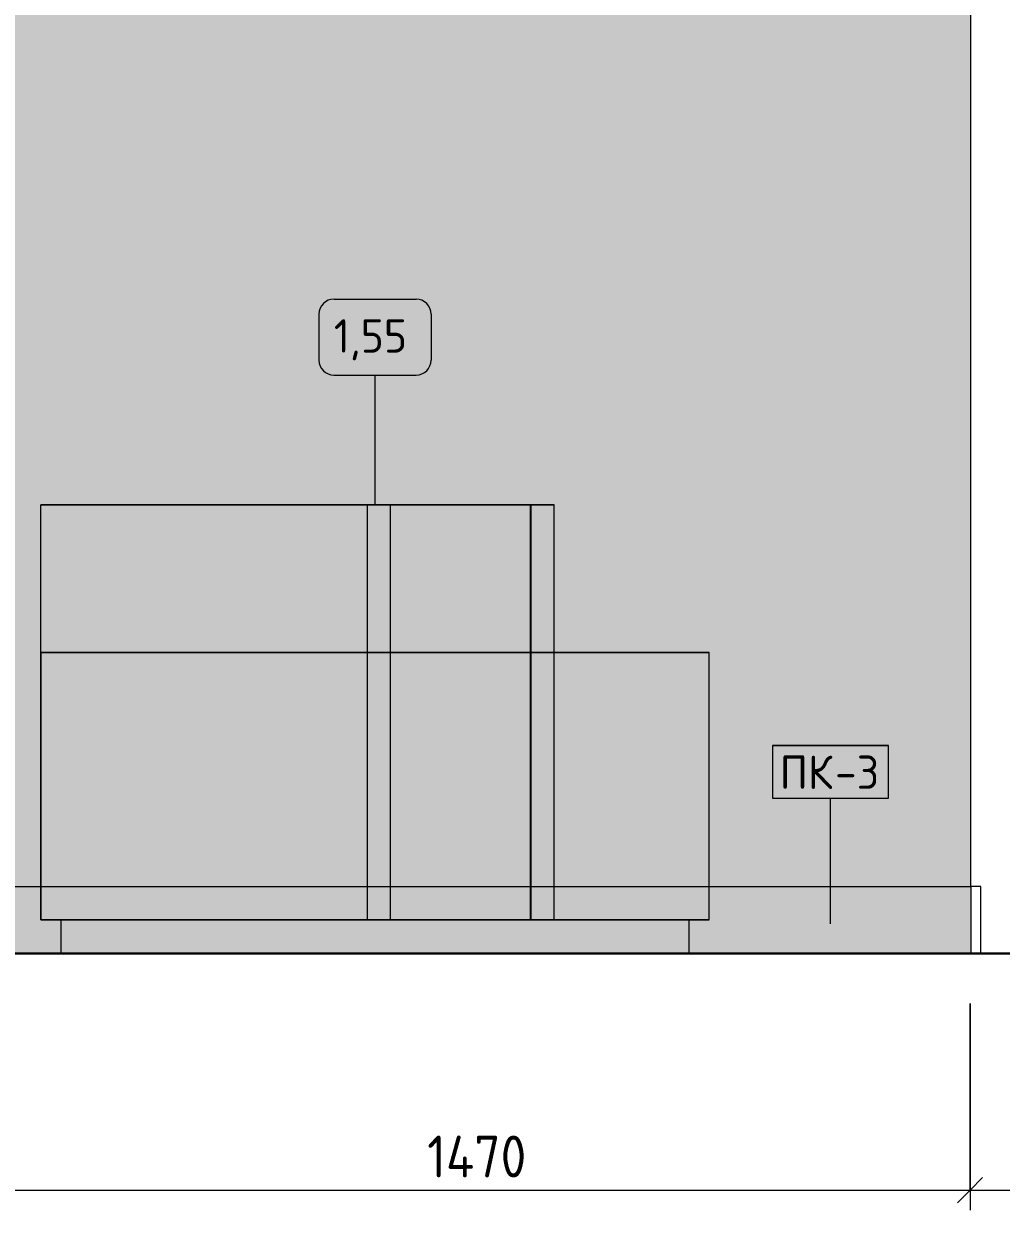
# Model space of a CAD drawing. Header units: millimetres. Extents: x 855 to 103073, y -1987 to 27400.
# Drawn here: x 100278 to 101740, y -384 to 1391 of the extents above; entities that cross this region are included whole.
import ezdxf

# ---------------------------------------------------------------- set-up
doc = ezdxf.new("R2010")
doc.units = ezdxf.units.MM
for name, color, linetype, lineweight in [('A-ANNO-DIMS', 7, 'Continuous', 9), ('A-ANNO-DIMS-25', 7, 'Continuous', 9), ('A-FLOR', 7, 'Continuous', 9), ('A-GENM', 7, 'Continuous', 9), ('A-GENM-IDEN', 7, 'Continuous', 9), ('A-WALL-PATT', 7, 'Continuous', 9), ('I-FURN-IDEN', 7, 'Continuous', 9), ('I-WALL', 7, 'Continuous', 9)]:
    doc.layers.add(name, color=color, linetype=linetype, lineweight=lineweight)
for name, color, linetype, lineweight, true_color in [('A-FLOR-FNSH-2', 7, 'Continuous', 30, 0x3c3c3c), ('I-FURN-25', 7, 'Continuous', 9, 0xbbbb6e), ('I-FURN-26', 7, 'Continuous', 9, 0xc5c578), ('I-FURN-27', 7, 'Continuous', 9, 0xb4b467), ('I-FURN-3', 7, 'Continuous', 9, 0xacacac), ('I-FURN-5', 7, 'Continuous', 9, 0x949494), ('I-FURN-7', 7, 'Continuous', 9, 0x9e9e9e), ('I-FURN-8', 7, 'Continuous', 9, 0x888888), ('I-FURN-9', 7, 'Continuous', 9, 0xc0c0c0)]:
    doc.layers.add(name, color=color, linetype=linetype, lineweight=lineweight, true_color=true_color)
doc.layers.add('I-FURN-24', color=2, linetype='Continuous', lineweight=9, true_color=0xffff00, transparency=0.7)
doc.layers.add('I-FURN-4', color=7, linetype='Continuous', lineweight=9, true_color=0x7f7f7f, transparency=0.7)
doc.styles.add('GOST Common_4', font='GOST_Common.ttf', dxfattribs={"height": 50})
doc.styles.add('ISOCPEUR_1', font='isocpeur.ttf', dxfattribs={"width": 0.9, "height": 62.5})
doc.dimstyles.new('ISO-2_5_0_9К_БОЛЬШОЙ', dxfattribs={"dimscale": 304.8, "dimtxt": 62.248823, "dimasz": 0.123031, "dimexe": 0.098425, "dimexo": 0.246063, "dimgap": 0, "dimtad": 1, "dimdec": 0, "dimrnd": 10, "dimzin": 0, "dimdsep": 46, "dimtxsty": 'ISOCPEUR_1', "dimblk1": 'OBLIQUE', "dimblk2": 'OBLIQUE', "dimsah": 1, "dimcen": 0.09, "dimdle": 0.098425, "dimazin": 0, "dimtfac": 1, "dimtdec": 4, "dimtix": 1, "dimtmove": 0, "dimatfit": 3, "dimfxl": 1, "dimtvp": 1, "dimtolj": 1, "dimtzin": 0, "dimarcsym": 2})

# ---------------------------------------------------------------- blocks, each defined once
blk = doc.blocks.new('Плинтус - Плинтус керамогранит бежевый-33328078-Развертка 1_02-8')
at = {"layer": 'A-GENM'}
for p, q in [((25786, 100), (25771, 100)), ((25786, 0), (25786, 100))]:
    blk.add_line(p, q, dxfattribs=at)
blk = doc.blocks.new('пуф желтый с подушками кастом - 1_55-30488300-Развертка 1_02-8')
at = {"layer": 'I-FURN-24'}
for points in [[(24845.8, 0), (24880, 0), (24880, 50), (24410, 50), (24410, 0), (24843.1, 0)], [(25348.6, 0), (25350, 0), (25350, 50), (24880, 50), (24880, 0), (25346.7, 0)]]:
    blk.add_hatch(color=256, dxfattribs=at).paths.add_polyline_path(points)
at = {"layer": 'I-FURN-4'}
for points in [[(24868.5, 450), (24868.5, 670.9), (24380, 670.9), (24380, 450), (24840.8, 450)], [(24868.5, 450), (24903.1, 450), (24903.1, 670.9), (24868.5, 670.9), (24868.5, 567.7)], [(25113.5, 450), (25147.2, 450), (25147.2, 670.9), (24903.1, 670.9), (24903.1, 450), (25107, 450)], [(25148.1, 450), (25148.1, 670.9), (25147.2, 670.9), (25147.2, 450)], [(24380, 100), (24380.2, 100), (24381.5, 450), (24380, 450), (24380, 143.2)], [(24725.5, 100), (24868.5, 100), (24868.5, 450), (24381.5, 450), (24380.2, 100), (24693.3, 100)], [(24868.5, 100), (24903.1, 100), (24903.1, 450), (24868.5, 450), (24868.5, 197.4)], [(24903.1, 100), (25147.2, 100), (25147.2, 450), (24903.1, 450), (24903.1, 197.4)], [(25148.1, 100), (25148.1, 450), (25147.2, 450), (25147.2, 100)], [(25378.7, 100), (25380, 100), (25380, 450), (25148.1, 450), (25148.1, 100), (25378.5, 100)], [(24545.2, 50), (24868.5, 50), (24868.5, 100), (24380.2, 100), (24380, 50), (24526.4, 50)], [(24868.5, 50), (24903.1, 50), (24903.1, 100), (24868.5, 100), (24868.5, 65.7)], [(24903.1, 50), (25147.2, 50), (25147.2, 100), (24903.1, 100), (24903.1, 68.8)], [(25147.2, 50), (25148.1, 50), (25148.1, 100), (25147.2, 100)], [(25348.6, 50), (25380, 50), (25380, 100), (25148.1, 100), (25148.1, 50), (25346.7, 50)]]:
    blk.add_hatch(color=256, dxfattribs=at).paths.add_polyline_path(points)
at = {"layer": 'I-FURN-25'}
for p, q in [((24409.7, 50), (24499.8, 50)), ((24410, 50), (24499.8, 50)), ((24411.4, 50), (24410, 50)), ((24415.8, 50), (24411.4, 50)), ((24499.8, 50), (24415.8, 50)), ((24499.8, 50), (24868.5, 50)), ((24499.8, 50), (24725.5, 50)), ((24666.6, 50), (24499.8, 50)), ((24880, 50), (24666.6, 50)), ((24725.5, 50), (24880, 50)), ((24868.5, 50), (24903.1, 50)), ((24880, 50), (24903.1, 50)), ((24903.1, 50), (24880, 50)), ((25147.2, 50), (24903.1, 50)), ((24903.1, 50), (25132, 50)), ((25148.3, 50), (25132.1, 50)), ((25147.1, 50), (25148.2, 50))]:
    blk.add_line(p, q, dxfattribs=at)
at = {"layer": 'I-FURN-26'}
for p, q in [((24499.8, 50), (24410.8, 50)), ((24868.5, 50), (24499.8, 50)), ((25097.4, 50), (24868.5, 50)), ((25148.2, 50), (25260.2, 50)), ((25212.3, 50), (25148.3, 50)), ((25260.2, 50), (25212.3, 50)), ((25260.2, 50), (25350.3, 50)), ((25327, 50), (25260.2, 50)), ((25350, 50), (25327, 50))]:
    blk.add_line(p, q, dxfattribs=at)
at = {"layer": 'I-FURN-27'}
for p, q in [((24903.1, 50), (25112.6, 50)), ((24903.1, 50), (25034.5, 50)), ((24916.9, 50), (24903.1, 50)), ((25132.1, 50), (24916.9, 50)), ((25034.5, 50), (25071.3, 50)), ((25071.3, 50), (25147.1, 50)), ((25112.6, 50), (25147.2, 50))]:
    blk.add_line(p, q, dxfattribs=at)
at = {"layer": 'I-FURN-3'}
for p, q in [((24868.5, 670.9), (24380, 670.9)), ((24380, 450), (24380, 670.9)), ((24903.1, 670.9), (24868.5, 670.9)), ((25148.1, 670.9), (24903.1, 670.9)), ((24903.1, 670.9), (25147.2, 670.9)), ((24903.1, 450), (24903.1, 670.9)), ((25147.2, 670.9), (25147.2, 450)), ((24380.8, 450), (24868.5, 450)), ((24868.5, 450), (24380.8, 450)), ((24868.5, 450), (25112.4, 450)), ((24868.5, 50), (24868.5, 450)), ((25112.4, 450), (24868.5, 450)), ((25380, 450), (25148.2, 450)), ((24380.4, 50), (24380, 50)), ((24410.8, 50), (24380.8, 50)), ((24410.4, 50), (24499.8, 50)), ((24499.8, 50), (24880, 50)), ((24880, 50), (25097.5, 50)), ((25112.4, 50), (25097.4, 50)), ((25148.2, 50), (25112.5, 50)), ((25147, 50), (25148.1, 50)), ((25148.3, 50), (25260.2, 50)), ((25260.2, 50), (25350, 50)), ((25350.3, 50), (25380, 50))]:
    blk.add_line(p, q, dxfattribs=at)
at = {"layer": 'I-FURN-5'}
for p, q in [((24868.5, 450), (24380, 450)), ((24380, 450), (24868.5, 450)), ((24386.2, 450), (24380, 450)), ((24526.4, 450), (24386.2, 450)), ((24880, 450), (24526.4, 450)), ((24903.1, 450), (24868.5, 450)), ((24868.5, 50), (24868.5, 450)), ((24868.5, 450), (24903.1, 450)), ((24903.1, 450), (24880, 450)), ((25147, 450), (24903.1, 450)), ((24903.1, 450), (25147.2, 450)), ((25147.2, 450), (24903.1, 450)), ((24903.1, 450), (25147, 450)), ((25112.6, 50), (25112.6, 450)), ((25148.2, 450), (25147.1, 450))]:
    blk.add_line(p, q, dxfattribs=at)
at = {"layer": 'I-FURN-7'}
for p, q in [((24868.5, 450), (24868.5, 670.9)), ((25112.6, 670.9), (24903.1, 670.9)), ((25147.2, 670.9), (25112.6, 670.9)), ((25112.6, 450), (25112.6, 670.9)), ((24380, 50), (24380, 450)), ((24380, 450), (24380.4, 450)), ((24903.1, 50), (24903.1, 450)), ((25112.5, 450), (25148.2, 450)), ((25148.1, 450), (25147, 450)), ((25147, 450), (25148.1, 450)), ((25147.2, 450), (25147.2, 50)), ((24380, 50), (24410, 50)), ((24380, 50), (24386.2, 50)), ((24386.2, 50), (24409.7, 50)), ((24410, 50), (24410.4, 50)), ((25097.5, 50), (25148.3, 50)), ((25132, 50), (25147, 50))]:
    blk.add_line(p, q, dxfattribs=at)
at = {"layer": 'I-FURN-8'}
for p, q in [((25112.6, 450), (24903.1, 450)), ((24903.1, 450), (25112.6, 450)), ((24958.2, 450), (24903.1, 450)), ((25034.5, 450), (24958.2, 450)), ((25107, 450), (25034.5, 450)), ((25141.2, 450), (25107, 450)), ((25147.2, 450), (25112.6, 450)), ((25112.6, 450), (25147.2, 450)), ((25147.1, 450), (25141.2, 450))]:
    blk.add_line(p, q, dxfattribs=at)
at = {"layer": 'I-FURN-9'}
for p, q in [((24380, 670.9), (24868.5, 670.9)), ((24380, 450), (24380, 670.9)), ((24868.5, 670.9), (25113.5, 670.9)), ((24868.5, 450), (24868.5, 670.9)), ((25113.5, 670.9), (25148.1, 670.9)), ((25113.5, 450), (25113.5, 670.9)), ((25148.1, 450), (25148.1, 670.9)), ((24380, 450), (24380.8, 450)), ((24380, 50), (24380, 450)), ((24380.8, 450), (24380, 450)), ((24380, 450), (24380, 50)), ((24380.4, 450), (24880, 450)), ((24880, 450), (25112.5, 450)), ((25112.4, 450), (25113.5, 450)), ((25113.5, 450), (25112.4, 450)), ((25113.5, 450), (25148.1, 450)), ((25113.5, 50), (25113.5, 450)), ((25148.1, 450), (25113.5, 450)), ((25148.1, 50), (25148.1, 450)), ((25148.2, 450), (25380, 450)), ((25380, 50), (25380, 450)), ((24380.8, 50), (24380, 50)), ((24880, 50), (24380.4, 50)), ((24410, 50), (24410, 0)), ((25112.5, 50), (24880, 50)), ((25113.5, 50), (25112.4, 50)), ((25148.1, 50), (25113.5, 50)), ((25380, 50), (25148.2, 50)), ((25350, 0), (25350, 50)), ((24880, 0), (24411.7, 0)), ((25348.3, 0), (24880, 0))]:
    blk.add_line(p, q, dxfattribs=at)
blk = doc.blocks.new('Плинтус - Плинтус керамогранит бежевый-33328080-Развертка 1_02-8')
at = {"layer": 'A-GENM'}
h = blk.add_hatch(color=256, dxfattribs=at)
h.paths.add_polyline_path([(24298.8, 0), (24410, 0), (24410, 50), (24380, 50), (24380, 100), (24298.8, 100), (24298.8, 49)])
h.paths.add_polyline_path([(25739, 0), (25771, 0), (25771, 100), (25380, 100), (25380, 50), (25350, 50), (25350, 0), (25547.1, 0)])
for p, q in [((24298.8, 100), (24380, 100)), ((24298.8, 0), (24298.8, 100)), ((24380.2, 100), (24845.7, 100)), ((24845.8, 100), (24903.1, 100)), ((24903.1, 100), (25147.2, 100)), ((25147.2, 100), (25148.1, 100)), ((25148.1, 100), (25378.5, 100)), ((25378.7, 100), (25380, 100)), ((25380, 100), (25771, 100)), ((25771, 100), (25771, 0))]:
    blk.add_line(p, q, dxfattribs=at)
blk = doc.blocks.new('Марка_Мебель - В прямоуг_Balcon_Марка-25523697-Развертка 1_02-8')
at = {"layer": 'I-FURN-IDEN'}
for p, q in [((23040.1, 1677.6), (23162.8, 1677.6)), ((23017.6, 1655.1), (23017.6, 1586.1)), ((23185.3, 1655.1), (23185.3, 1586.3)), ((23039.9, 1563.8), (23162.8, 1563.8))]:
    blk.add_line(p, q, dxfattribs=at)
for centre, radius, start, end in [((23040.1, 1655.1), 22.5, 90, 180), ((23162.8, 1655.1), 22.5, 0, 90), ((23039.9, 1586.1), 22.3, 180, 270), ((23162.8, 1586.3), 22.5, 270, 0)]:
    blk.add_arc(centre, radius, start, end, dxfattribs=at)
blk = doc.blocks.new('DIMBLOCK117-Развертка 1_02-8')
at = {"layer": 'A-ANNO-DIMS-25'}
for p, q in [((100222.3, -75), (100222.3, -384.3)), ((100222.3, -354.3), (100222.3, -75.1)), ((101693.3, -75), (101693.3, -384.3)), ((101693.3, -354.3), (101693.3, -75.1)), ((100222.3, -354.3), (101693.3, -354.3))]:
    blk.add_line(p, q, dxfattribs=at)
at = {"layer": 'A-ANNO-DIMS-25', "lineweight": 20}
for p, q in [((100222.3, -354.3), (100241, -335.5)), ((101693.3, -354.3), (101712, -335.5)), ((100222.3, -354.3), (100203.5, -373)), ((101693.3, -354.3), (101674.5, -373))]:
    blk.add_line(p, q, dxfattribs=at)
at = {"layer": 'A-ANNO-DIMS-25', "color": 0, "insert": (100881.2, -272.6), "char_height": 62.5, "width": 183.873, "attachment_point": 1, "line_spacing_factor": 1.149209, "style": 'ISOCPEUR_1'}
blk.add_mtext('1470', dxfattribs=at)
blk = doc.blocks.new('_Oblique')
at = {"color": 0, "linetype": 'ByBlock', "lineweight": -2}
blk.add_line((-0.5, -0.5), (0.5, 0.5), dxfattribs=at)
blk = doc.blocks.new('DIMBLOCK118-Развертка 1_02-8')
at = {"layer": 'A-ANNO-DIMS-25'}
for p, q in [((101693.3, -75), (101693.3, -384.3)), ((101693.3, -354.3), (101693.3, -75.1)), ((102403.3, -75), (102403.3, -384.3)), ((102403.3, -354.3), (102403.3, -75.1)), ((101693.3, -354.3), (102403.3, -354.3))]:
    blk.add_line(p, q, dxfattribs=at)
at = {"layer": 'A-ANNO-DIMS-25', "lineweight": 20}
for p, q in [((101693.3, -354.3), (101712, -335.5)), ((102403.3, -354.3), (102422, -335.5)), ((101693.3, -354.3), (101674.5, -373)), ((102403.3, -354.3), (102384.5, -373))]:
    blk.add_line(p, q, dxfattribs=at)
at = {"layer": 'A-ANNO-DIMS-25', "color": 0, "insert": (101994.4, -272.6), "char_height": 62.5, "width": 129.286, "attachment_point": 1, "line_spacing_factor": 1.149209, "style": 'ISOCPEUR_1'}
blk.add_mtext('710', dxfattribs=at)
blk = doc.blocks.new('Mark Reiling - Mark Reiling-26174330-Развертка 1_02-8')
at = {"layer": 'A-GENM-IDEN'}
for p, q in [((26680.3, -91.2), (26680.3, -170)), ((26680.3, -91.2), (26853.7, -91.2)), ((26853.7, -91.2), (26680.3, -91.2)), ((26680.3, -91.2), (26680.3, -170)), ((26853.7, -170), (26853.7, -91.2)), ((26853.7, -170), (26853.7, -91.2)), ((26680.3, -170), (26853.7, -170)), ((26680.3, -170), (26853.7, -170))]:
    blk.add_line(p, q, dxfattribs=at)

msp = doc.modelspace()

# ---------------------------------------------------------------- hatches: boundary and pattern name
at = {"layer": 'A-WALL-PATT'}
msp.add_hatch(color=256, dxfattribs=at).paths.add_polyline_path([(100243.3, 100), (100303.3, 100), (100303.3, 670.9), (101071.4, 670.9), (101071.4, 450), (101303.3, 450), (101303.3, 100), (101694.3, 100), (101694.3, 2600), (100222.3, 2600), (100222.3, 100), (100223.3, 100)])

# ---------------------------------------------------------------- linework, layer by layer
at = {"layer": 'A-FLOR'}
msp.add_line((103023.3, -0.1), (96661.2, -0.1), dxfattribs=at)
at = {"layer": 'A-FLOR-FNSH-2'}
for p, q in [((103023.3, 0), (96661.2, 0)), ((100583.3, -0.5), (100583.3, 0))]:
    msp.add_line(p, q, dxfattribs=at)
at = {"layer": 'A-GENM-IDEN'}
msp.add_line((101484.6, 44.3), (101484.6, 231.2), dxfattribs=at)
at = {"layer": 'I-FURN-IDEN'}
msp.add_line((100803.3, 670.9), (100803.3, 865.1), dxfattribs=at)
at = {"layer": 'I-WALL'}
msp.add_line((101694.3, 100), (101694.3, 3150), dxfattribs=at)

# ---------------------------------------------------------------- block references
at = {"layer": 'A-GENM'}
for name in ['Плинтус - Плинтус керамогранит бежевый-33328080-Развертка 1_02-8', 'Плинтус - Плинтус керамогранит бежевый-33328078-Развертка 1_02-8']:
    msp.add_blockref(name, (75923.3, 0), dxfattribs=at)
at = {"layer": 'A-GENM-IDEN'}
msp.add_blockref('Mark Reiling - Mark Reiling-26174330-Развертка 1_02-8', (74717.6, 402.2), dxfattribs=at)
at = {"layer": 'I-FURN-9'}
msp.add_blockref('пуф желтый с подушками кастом - 1_55-30488300-Развертка 1_02-8', (75923.3, 0), dxfattribs=at)
at = {"layer": 'I-FURN-IDEN'}
msp.add_blockref('Марка_Мебель - В прямоуг_Balcon_Марка-25523697-Развертка 1_02-8', (77701.8, -698.7), dxfattribs=at)

# ---------------------------------------------------------------- texts
at = {"layer": 'A-GENM-IDEN', "char_height": 50, "attachment_point": 1, "style": 'GOST Common_4'}
for s, insert, width in [('ПК', (101408.6, 296.1), 100.211), ('-3', (101491.3, 296.1), 86.181)]:
    msp.add_mtext(s, dxfattribs=dict(at, insert=insert, width=width))
at = {"layer": 'I-FURN-IDEN', "insert": (100741.6, 948.8), "char_height": 50, "width": 140.295, "attachment_point": 1, "style": 'GOST Common_4'}
msp.add_mtext('1,55', dxfattribs=at)

# ---------------------------------------------------------------- dimensions: what is measured, and where the dimension line sits
at = {"layer": 'A-ANNO-DIMS'}
for base, p1, p2, override, picture, middle in [((101693.3, -354.3), (100222.3, 0), (101693.3, 0), {"dimpost": '<>', "dimfxl": 1471}, 'DIMBLOCK117-Развертка 1_02-8', (100957.8, -323)), ((102403.3, -354.3), (101693.3, 0), (102403.3, 0), {"dimpost": '<>', "dimfxl": 710}, 'DIMBLOCK118-Развертка 1_02-8', (102048.3, -323))]:
    dim = msp.add_linear_dim(base=base, p1=p1, p2=p2, dimstyle='ISO-2_5_0_9К_БОЛЬШОЙ', override=override, dxfattribs=at)
    dim.commit()
    dim.dimension.update_dxf_attribs({"geometry": picture, "text_midpoint": middle})

doc.saveas('drawing.dxf')
